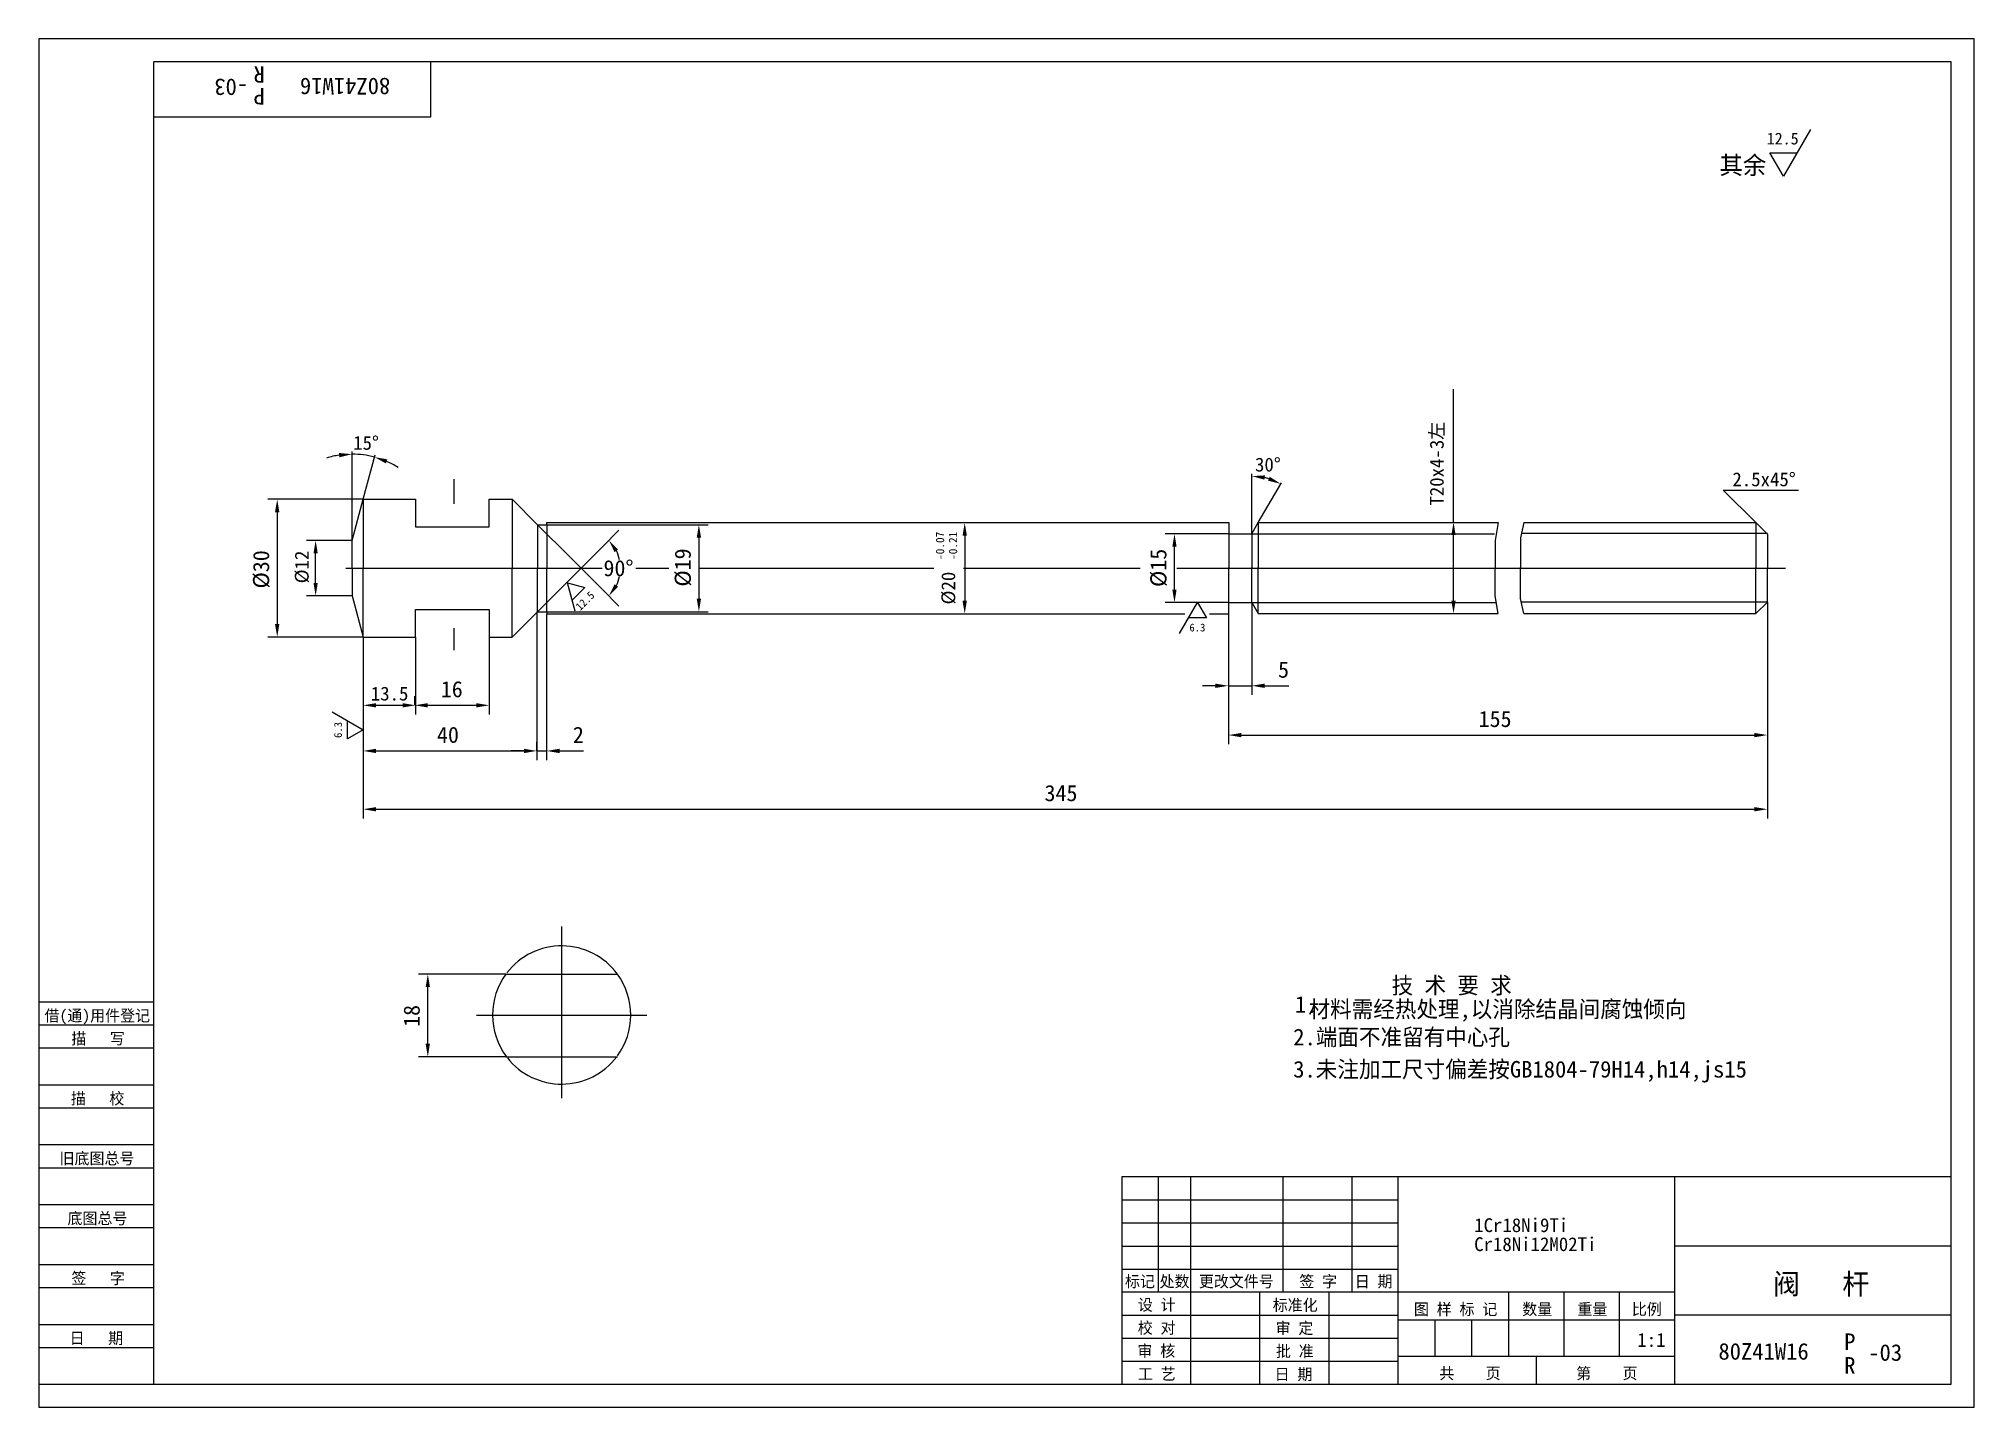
# Model space of a CAD drawing. Header units: metres. Extents: x 0 to 420, y 0 to 297.
import ezdxf

# ---------------------------------------------------------------- set-up
doc = ezdxf.new("R2010")
doc.units = ezdxf.units.M
for name, color, linetype in [('C', 6, 'Continuous'), ('D', 1, 'Continuous'), ('FL', 5, 'Continuous'), ('HA', 5, 'Continuous'), ('T', 7, 'Continuous'), ('TL', 4, 'Continuous')]:
    doc.layers.add(name, color=color, linetype=linetype)

# ---------------------------------------------------------------- blocks, each defined once
blk = doc.blocks.new('TUKUN3')
at = {"layer": 'FL'}
for p, q in [((420, 297), (0, 297)), ((0, 297), (0, 0)), ((420, 0), (420, 297)), ((0, 78), (25, 78)), ((0, 70), (25, 70)), ((0, 65), (25, 65)), ((0, 57), (25, 57)), ((0, 52), (25, 52)), ((243, 25), (243, 50)), ((250, 5), (250, 50)), ((270, 25), (270, 50)), ((285, 25), (285, 50)), ((0, 44), (25, 44)), ((235, 45), (295, 45)), ((0, 39), (25, 39)), ((235, 40), (295, 40)), ((235, 35), (295, 35)), ((0, 31), (25, 31)), ((235, 30), (295, 30)), ((0, 26), (25, 26)), ((280, 5), (280, 25)), ((0, 18), (25, 18)), ((235, 20), (295, 20)), ((0, 13), (25, 13)), ((235, 15), (295, 15)), ((235, 10), (295, 10)), ((0, 0), (420, 0))]:
    blk.add_line(p, q, dxfattribs=at)
at = {"layer": 'TL'}
for p, q in [((415, 292), (25, 292)), ((25, 5), (25, 292)), ((85, 292), (85, 280)), ((415, 5), (415, 292)), ((85, 280), (25, 280)), ((0, 88), (25, 88)), ((0, 83), (25, 83)), ((415, 50), (235, 50)), ((235, 50), (235, 5)), ((295, 5), (295, 50)), ((355, 5), (355, 50)), ((415, 35), (355, 35)), ((355, 25), (235, 25)), ((265, 5), (265, 25)), ((319, 11), (319, 25)), ((331, 11), (331, 25)), ((343, 11), (343, 25)), ((295, 19), (355, 19)), ((303, 11), (303, 19)), ((311, 11), (311, 19)), ((415, 20), (355, 20)), ((355, 11), (295, 11)), ((325, 5), (325, 11)), ((0, 5), (415, 5))]:
    blk.add_line(p, q, dxfattribs=at)
at = {"layer": 'T'}
for s, p in [('借(通)用件登记', (1.26, 83.76)), ('描   写', (7.09, 78.76)), ('描   校', (6.98, 65.76)), ('旧底图总号', (4.52, 52.76)), ('底图总号', (6.25, 39.76)), ('签   字', (7.1, 26.76)), ('标记', (235.71, 26.07)), ('处数', (243.22, 26.07)), ('更改文件号', (251.75, 26.07)), ('签 字', (273.53, 26.07)), ('日 期', (285.57, 26.07)), ('设 计', (238.5, 20.99)), ('标准化', (267.77, 20.93)), ('图 样 标 记', (298.4, 20.04)), ('数量', (321.92, 20.04)), ('重量', (333.88, 20.04)), ('比例', (345.7, 20.04)), ('校 对', (238.48, 15.99)), ('审 定', (268.39, 15.93)), ('日   期', (6.72, 13.76)), ('审 核', (238.41, 10.99)), ('批 准', (268.46, 10.93)), ('工 艺', (238.52, 5.99)), ('日 期', (268.18, 5.93)), ('共    页', (303.91, 6.13)), ('第    页', (333.62, 6.13))]:
    blk.add_text(s, height=2.5, dxfattribs=at).set_placement(p)

msp = doc.modelspace()

# ---------------------------------------------------------------- linework, layer by layer
at = {"layer": 'C'}
for p, q in [((66.66, 182.1), (122.27, 182.1)), ((129.57, 182.1), (136.76, 182.1)), ((143.25, 182.1), (194.25, 182.1)), ((200.67, 182.1), (238.99, 182.1)), ((246.96, 182.1), (379, 182.1)), ((113.47, 104.36), (113.47, 67.1)), ((94.99, 85.13), (131.96, 85.13))]:
    msp.add_line(p, q, dxfattribs=at)
at = {"layer": 'D'}
for p, q in [((384.45, 277.28), (378.59, 267.14)), ((378.59, 267.14), (375.67, 272.21)), ((375.67, 272.21), (381.52, 272.21)), ((307, 192.07), (307, 220.91)), ((68, 188.1), (68, 207.43)), ((70.4, 197.04), (72.98, 206.7)), ((263.24, 189.54), (263.24, 202.57)), ((264.64, 191.98), (269.64, 200.64)), ((372.6, 191.98), (365.53, 199.05)), ((365.53, 199.05), (381.86, 199.05)), ((70.4, 197.04), (49.75, 197.04)), ((51.75, 194.24), (51.75, 169.96)), ((108.24, 191.54), (115.31, 184.47)), ((110.24, 191.54), (145.25, 191.54)), ((122.38, 186.8), (125.91, 190.34)), ((200.93, 189.16), (200.93, 175.03)), ((258.24, 189.54), (244.45, 189.54)), ((263.24, 189.54), (315.89, 189.54)), ((307, 175.04), (307, 189.27)), ((321.81, 189.67), (375.13, 189.67)), ((68, 188.1), (58.09, 188.1)), ((60.09, 178.9), (60.09, 185.3)), ((108.24, 172.66), (122.38, 186.8)), ((143.25, 188.74), (143.25, 175.46)), ((246.45, 177.46), (246.45, 186.74)), ((115.31, 184.47), (122.38, 177.4)), ((114.76, 178.95), (118.53, 177.94)), ((116.41, 172.8), (114.76, 178.95)), ((118.53, 177.94), (115.77, 175.18)), ((122.38, 177.4), (125.91, 173.86)), ((68, 176.1), (58.09, 176.1)), ((108.1, 172.66), (108.1, 140.44)), ((110.24, 172.66), (145.25, 172.66)), ((258.24, 174.66), (244.45, 174.66)), ((247.57, 167.92), (251.47, 174.68)), ((251.47, 174.68), (253.42, 171.3)), ((258.14, 172.3), (258.14, 154.58)), ((263.23, 174.64), (263.23, 154.58)), ((263.24, 174.66), (316.27, 174.66)), ((375.1, 174.73), (321.69, 174.73)), ((375.1, 174.73), (375.1, 143.88)), ((110.22, 172.14), (110.22, 140.44)), ((253.42, 171.3), (249.52, 171.3)), ((70.4, 167.16), (49.75, 167.16)), ((70.4, 167.16), (70.4, 150.34)), ((81.74, 167.16), (81.74, 150.34)), ((97.74, 167.16), (97.74, 150.34)), ((255.34, 156.58), (252.54, 156.58)), ((258.14, 156.58), (263.23, 156.58)), ((266.03, 156.58), (268.83, 156.58)), ((268.83, 156.58), (271.26, 156.58)), ((73.2, 152.34), (78.94, 152.34)), ((81.6, 152.34), (81.6, 154.34)), ((84.4, 152.34), (94.94, 152.34)), ((258.14, 154.58), (258.14, 143.88)), ((63.65, 150.93), (70.41, 147.03)), ((67.03, 145.08), (67.03, 148.98)), ((70.41, 147.03), (67.03, 145.08)), ((70.4, 150.34), (70.4, 140.44)), ((108.1, 142.44), (108.1, 144.44)), ((260.94, 145.88), (372.3, 145.88)), ((375.1, 143.88), (375.1, 127.79)), ((70.4, 140.44), (70.4, 127.79)), ((73.2, 142.44), (105.3, 142.44)), ((105.3, 142.44), (102.5, 142.44)), ((108.1, 142.44), (110.22, 142.44)), ((113.02, 142.44), (115.82, 142.44)), ((115.82, 142.44), (118.24, 142.44)), ((73.2, 129.79), (372.3, 129.79)), ((101.39, 94.01), (82.43, 94.01)), ((84.43, 78.88), (84.43, 91.21)), ((101.51, 76.08), (82.43, 76.08))]:
    msp.add_line(p, q, dxfattribs=at)
for centre, radius, start, end in [((68, 188.1), 18.74, 98.57, 107.14), ((68, 188.1), 18.74, 75, 90), ((68, 188.1), 18.74, 57.86, 66.43), ((263.24, 189.54), 12.53, 72.83, 77.17), ((117.68, 182.1), 8.54, 12.44, 26.13), ((117.68, 182.1), 8.54, 333.87, 347.56)]:
    msp.add_arc(centre, radius, start, end, dxfattribs=at)
for points in [[(65.17, 207.09), (65.24, 206.16), (68, 206.84)], [(75.34, 204.83), (75.65, 205.71), (72.85, 206.2)], [(265.97, 201.3), (266.07, 202.23), (263.24, 202.08)], [(267.12, 201.94), (266.75, 201.09), (269.5, 200.4)], [(51.28, 194.24), (52.22, 194.24), (51.75, 197.04)], [(142.79, 188.74), (143.72, 188.74), (143.25, 191.54)], [(200.46, 189.16), (201.4, 189.16), (200.93, 191.96)], [(245.98, 186.74), (246.91, 186.74), (246.45, 189.54)], [(306.53, 189.27), (307.46, 189.27), (307, 192.07)], [(59.62, 185.3), (60.55, 185.3), (60.09, 188.1)], [(124.96, 185.59), (125.72, 186.13), (123.71, 188.14)], [(59.62, 178.9), (60.55, 178.9), (60.09, 176.1)], [(125.72, 178.07), (124.96, 178.61), (123.71, 176.06)], [(245.98, 177.46), (246.91, 177.46), (246.45, 174.66)], [(142.79, 175.46), (143.72, 175.46), (143.25, 172.66)], [(200.46, 175.03), (201.4, 175.03), (200.93, 172.23)], [(306.53, 175.04), (307.46, 175.04), (307, 172.24)], [(51.28, 169.96), (52.22, 169.96), (51.75, 167.16)], [(255.34, 157.05), (255.34, 156.11), (258.14, 156.58)], [(266.03, 157.05), (266.03, 156.11), (263.23, 156.58)], [(73.2, 152.81), (73.2, 151.87), (70.4, 152.34)], [(78.94, 152.81), (78.94, 151.87), (81.74, 152.34)], [(84.4, 152.81), (84.4, 151.87), (81.6, 152.34)], [(94.94, 152.81), (94.94, 151.87), (97.74, 152.34)], [(73.2, 142.91), (73.2, 141.97), (70.4, 142.44)], [(105.3, 142.91), (105.3, 141.97), (108.1, 142.44)], [(105.3, 142.91), (105.3, 141.97), (108.1, 142.44)], [(113.02, 142.91), (113.02, 141.97), (110.22, 142.44)], [(260.94, 146.34), (260.94, 145.41), (258.14, 145.88)], [(372.3, 146.34), (372.3, 145.41), (375.1, 145.88)], [(73.2, 130.25), (73.2, 129.32), (70.4, 129.79)], [(372.3, 130.25), (372.3, 129.32), (375.1, 129.79)], [(83.96, 91.21), (84.89, 91.21), (84.43, 94.01)], [(83.96, 78.88), (84.89, 78.88), (84.43, 76.08)]]:
    msp.add_solid(points, dxfattribs=at)
at = {"layer": 'HA'}
for p, q in [((316.72, 191.98), (316, 188.1)), ((322.25, 191.98), (321.51, 188.66)), ((316, 188.1), (316, 185.1)), ((316, 185.1), (316, 182.1)), ((321.51, 188.66), (321.51, 185.48)), ((321.51, 185.48), (321.51, 182)), ((316, 179.1), (316, 182.1)), ((321.51, 178.73), (321.51, 182.21)), ((316, 176.1), (316, 179.1)), ((321.51, 175.54), (321.51, 178.73)), ((316.72, 172.23), (316, 176.1)), ((322.25, 172.23), (321.51, 175.54))]:
    msp.add_line(p, q, dxfattribs=at)
at = {"layer": 'TL'}
for p, q in [((90.07, 201.45), (90.07, 196.06)), ((68, 188.1), (70.4, 197.04)), ((70.4, 197.04), (81.74, 197.04)), ((70.4, 197.04), (70.4, 182.07)), ((81.74, 197.04), (81.74, 191.04)), ((97.74, 191.04), (97.74, 197.04)), ((97.74, 197.04), (102.74, 197.04)), ((102.74, 197.04), (108.24, 191.54)), ((102.74, 197.04), (102.74, 182.07)), ((81.74, 191.04), (97.74, 191.04)), ((108.24, 191.54), (110.24, 191.54)), ((108.24, 191.54), (108.24, 182.07)), ((110.24, 191.54), (110.24, 192.04)), ((110.24, 192.04), (258.24, 192.04)), ((110.24, 191.54), (110.24, 182.07)), ((258.24, 192.04), (258.24, 189.54)), ((258.24, 189.54), (263.24, 189.54)), ((258.24, 189.54), (258.24, 182)), ((263.24, 189.54), (264.64, 191.98)), ((263.24, 189.54), (263.24, 182)), ((264.64, 191.98), (316.72, 191.98)), ((264.64, 191.98), (264.64, 182)), ((322.25, 191.98), (372.6, 191.98)), ((375.1, 189.48), (372.6, 191.98)), ((372.6, 191.98), (372.6, 182)), ((375.1, 189.48), (375.1, 182.1)), ((68, 182.1), (68, 188.1)), ((68, 182.1), (68, 176.1)), ((70.4, 167.16), (70.4, 182.13)), ((102.74, 167.16), (102.74, 182.13)), ((108.24, 172.66), (108.24, 182.13)), ((110.24, 172.66), (110.24, 182.13)), ((258.24, 174.66), (258.24, 182.21)), ((263.24, 174.66), (263.24, 182.21)), ((264.64, 172.23), (264.64, 182.21)), ((372.6, 172.23), (372.6, 182.21)), ((375.1, 174.73), (375.1, 182.1)), ((68, 176.1), (70.4, 167.16)), ((81.74, 173.16), (97.74, 173.16)), ((81.74, 167.16), (81.74, 173.16)), ((97.74, 173.16), (97.74, 167.16)), ((102.74, 167.16), (108.24, 172.66)), ((108.24, 172.66), (110.24, 172.66)), ((110.24, 172.66), (110.24, 172.16)), ((258.24, 174.66), (263.24, 174.66)), ((258.24, 172.16), (258.24, 174.66)), ((263.24, 174.66), (264.64, 172.23)), ((264.64, 172.23), (316.72, 172.23)), ((322.25, 172.23), (372.6, 172.23)), ((375.1, 174.73), (372.6, 172.23)), ((90.07, 169.08), (90.07, 164.29)), ((110.24, 172.16), (248.68, 172.16)), ((254.08, 172.16), (258.24, 172.16)), ((70.4, 167.16), (81.74, 167.16)), ((97.74, 167.16), (102.74, 167.16)), ((101.39, 94.01), (125.56, 94.01)), ((101.39, 76.08), (125.56, 76.08))]:
    msp.add_line(p, q, dxfattribs=at)
for start, end in [(36.31, 142.38), (143.69, 180), (0, 36.29), (180, 217.09), (323.95, 0), (218.24, 322.91)]:
    msp.add_arc((113.47, 85.13), 15, start, end, dxfattribs=at)

# ---------------------------------------------------------------- block references
at = {"layer": 'D'}
msp.add_blockref('TUKUN3', (0, 0), dxfattribs=at)

# ---------------------------------------------------------------- texts
for s, height, rotation, p in [('R', 3.6, 180, (49.07, 291.03)), ('-03', 3.6, 180, (45.44, 288.29)), ('P', 3.6, 180, (49.07, 286.31)), ('80Z41W16', 3.6, 180, (76.28, 288.47)), ('T20x4-3左', 3, 90, (304.86, 195.68)), ('-0.07', 1.8, 90, (196.47, 183.89)), ('-0.21', 1.8, 90, (199.29, 183.89)), ('%%C30', 3.5, 90, (50, 177.69)), ('%%c12', 3, 90, (58.57, 178.8)), ('%%C19', 3.5, 90, (141.5, 178.1)), ('%%c15', 3.5, 90, (244.7, 178.02)), ('%%c20', 3, 90, (198.87, 174.22)), ('12.5', 1.7, 45, (117.5, 172.77)), ('6.3', 1.7, 90, (65.8, 145.25)), ('18', 3.5, 90, (82.68, 82.55))]:
    msp.add_text(s, height=height, rotation=rotation, dxfattribs=at).set_placement(p)
for s, height, p in [('12.5', 2.55, (374.95, 274.05)), ('其余', 3.9, (364.72, 267.6)), ('15%%d', 3, (68.23, 207.79)), ('30%%d', 3, (263.92, 203.08)), ('2.5x45%%d', 3, (367.51, 199.88)), ('90%%D', 3.5, (122.55, 180.35)), ('6.3', 1.7, (249.69, 168.37)), ('5', 3.5, (268.92, 158.33)), ('13.5', 3, (72.06, 153.38)), ('16', 3.5, (87.25, 154.09)), ('40', 3.5, (86.42, 144.19)), ('2', 3.5, (115.91, 144.19)), ('155', 3.5, (312.45, 147.63)), ('345', 3.5, (218.25, 131.54)), ('技 术 要 求', 3.6, (293.57, 89.76)), ('1.', 3.6, (272.58, 85.63)), ('材料需经热处理,以消除结晶间腐蚀倾向', 3.6, (275.54, 84.61)), ('2.端面不准留有中心孔', 3.6, (272.22, 78.55)), ('3.未注加工尺寸偏差按GB1804-79H14,h14,js15', 3.6, (272.21, 71.56)), ('1Cr18Ni9Ti', 3, (311.48, 38.02)), ('Cr18Ni12M02Ti', 3, (311.48, 33.89)), ('阀   杆', 4.5, (376.33, 24.52)), ('1:1', 3, (346.88, 13.12)), ('80Z41W16', 3.6, (364.48, 10.34)), ('P', 3.6, (391.77, 12.43)), ('-03', 3.6, (396.99, 10.09)), ('R', 3.6, (391.77, 7.29))]:
    msp.add_text(s, height=height, dxfattribs=at).set_placement(p)

doc.saveas('drawing.dxf')
